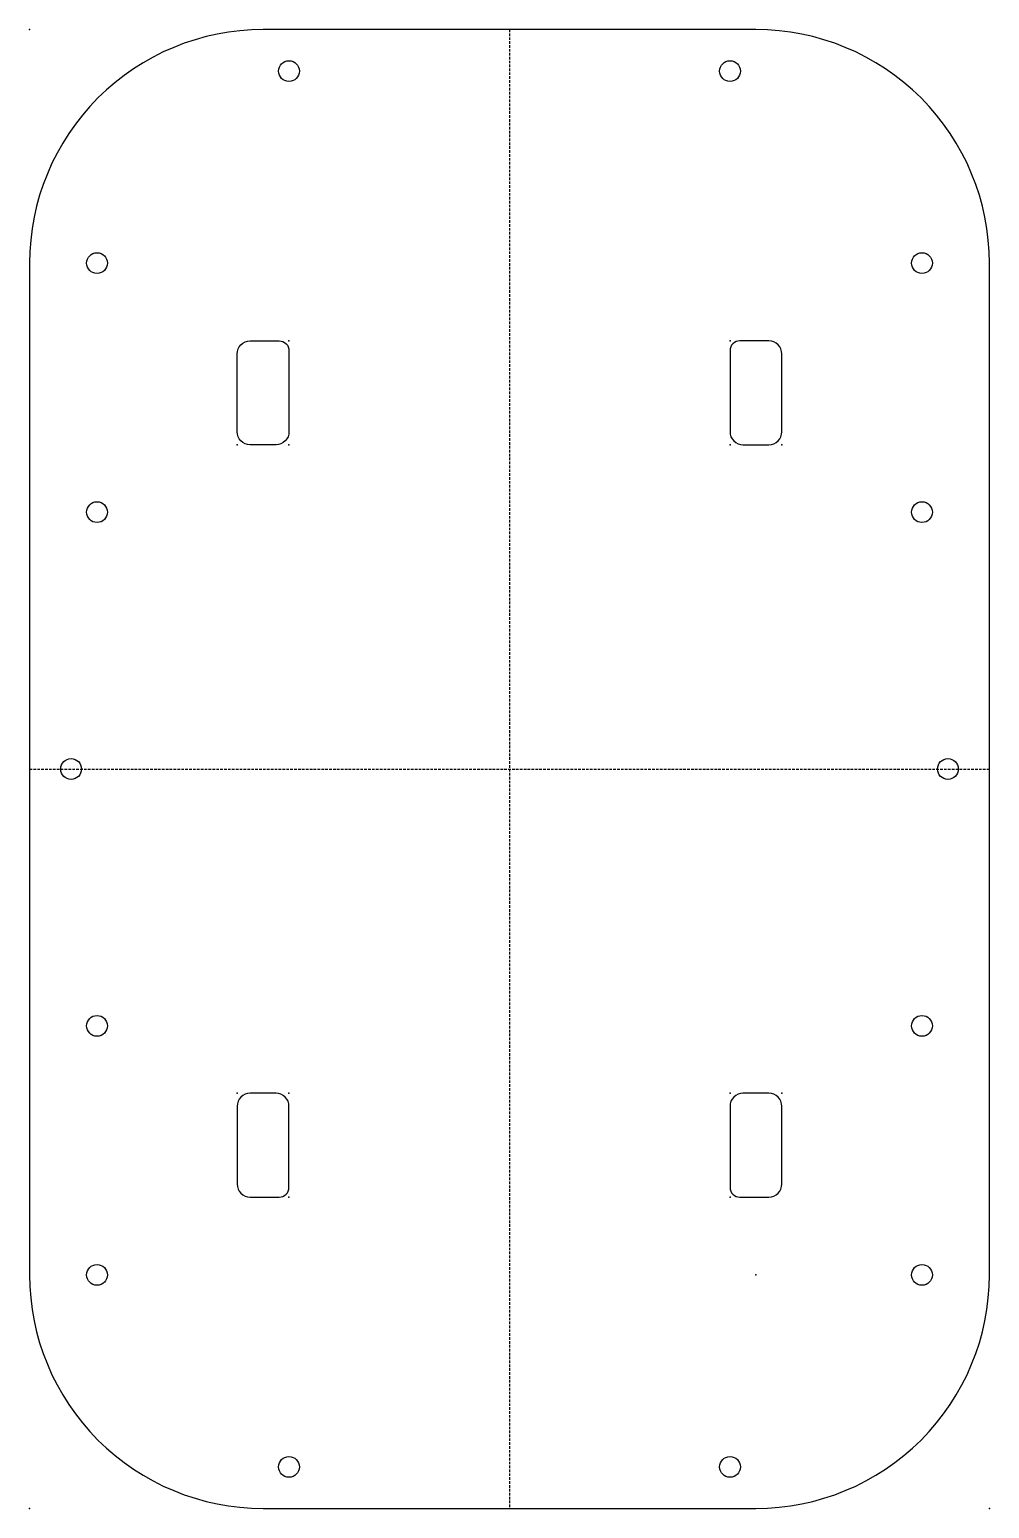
# Model space of a CAD drawing. Header units: millimetres. Extents: x 0 to 185, y 0 to 285.
import ezdxf

# ---------------------------------------------------------------- set-up
doc = ezdxf.new("R2010")
doc.units = ezdxf.units.MM
doc.linetypes.add('DASHED', pattern=[0.75, 0.5, -0.25])
doc.layers.get('0').update_dxf_attribs({"linetype": 'CONTINUOUS'})

msp = doc.modelspace()

# ---------------------------------------------------------------- linework, layer by layer
at = {"linetype": 'DASHED'}
for p, q in [((92.5, 285), (92.5, 0)), ((0, 142.5), (185, 142.5))]:
    msp.add_line(p, q, dxfattribs=at)
for points in [[(45, 0), (140, 0, 0.414214), (185, 45), (185, 240, 0.414214), (140, 285), (45, 285, 0.414214), (0, 240), (0, 45, 0.414214)], [(42.5, 225), (48.1, 225, -0.414214), (50, 223.1), (50, 207.5, -0.414214), (47.5, 205), (42.5, 205, -0.414214), (40, 207.5), (40, 222.5, -0.414214)], [(136.9, 225, 0.414214), (135, 223.1), (135, 207.5, 0.414214), (137.5, 205), (142.5, 205, 0.414214), (145, 207.5), (145, 222.5, 0.414214), (142.5, 225)], [(50, 77.5, 0.414214), (47.5, 80), (42.5, 80, 0.414214), (40, 77.5), (40, 62.5, 0.414214), (42.5, 60), (48.1, 60, 0.414214), (50, 61.9)], [(145, 77.5, 0.414214), (142.5, 80), (137.5, 80, 0.414214), (135, 77.5), (135, 61.9, 0.414214), (136.9, 60), (142.5, 60, 0.414214), (145, 62.5)]]:
    msp.add_lwpolyline(points, format="xyb", close=True)
for centre in [(50, 277), (135, 277), (13, 240), (172, 240), (13, 192), (172, 192), (8, 142.5), (177, 142.5), (13, 93), (172, 93), (13, 45), (172, 45), (50, 8), (135, 8)]:
    msp.add_circle(centre, 2)
for p in [(0, 285), (50, 225), (135, 225), (40, 205), (50, 205), (135, 205), (145, 205), (40, 80), (50, 80), (135, 80), (145, 80), (50, 60), (135, 60), (140, 45), (0, 0), (0, 0), (185, 0)]:
    msp.add_point(p)

doc.saveas('drawing.dxf')
